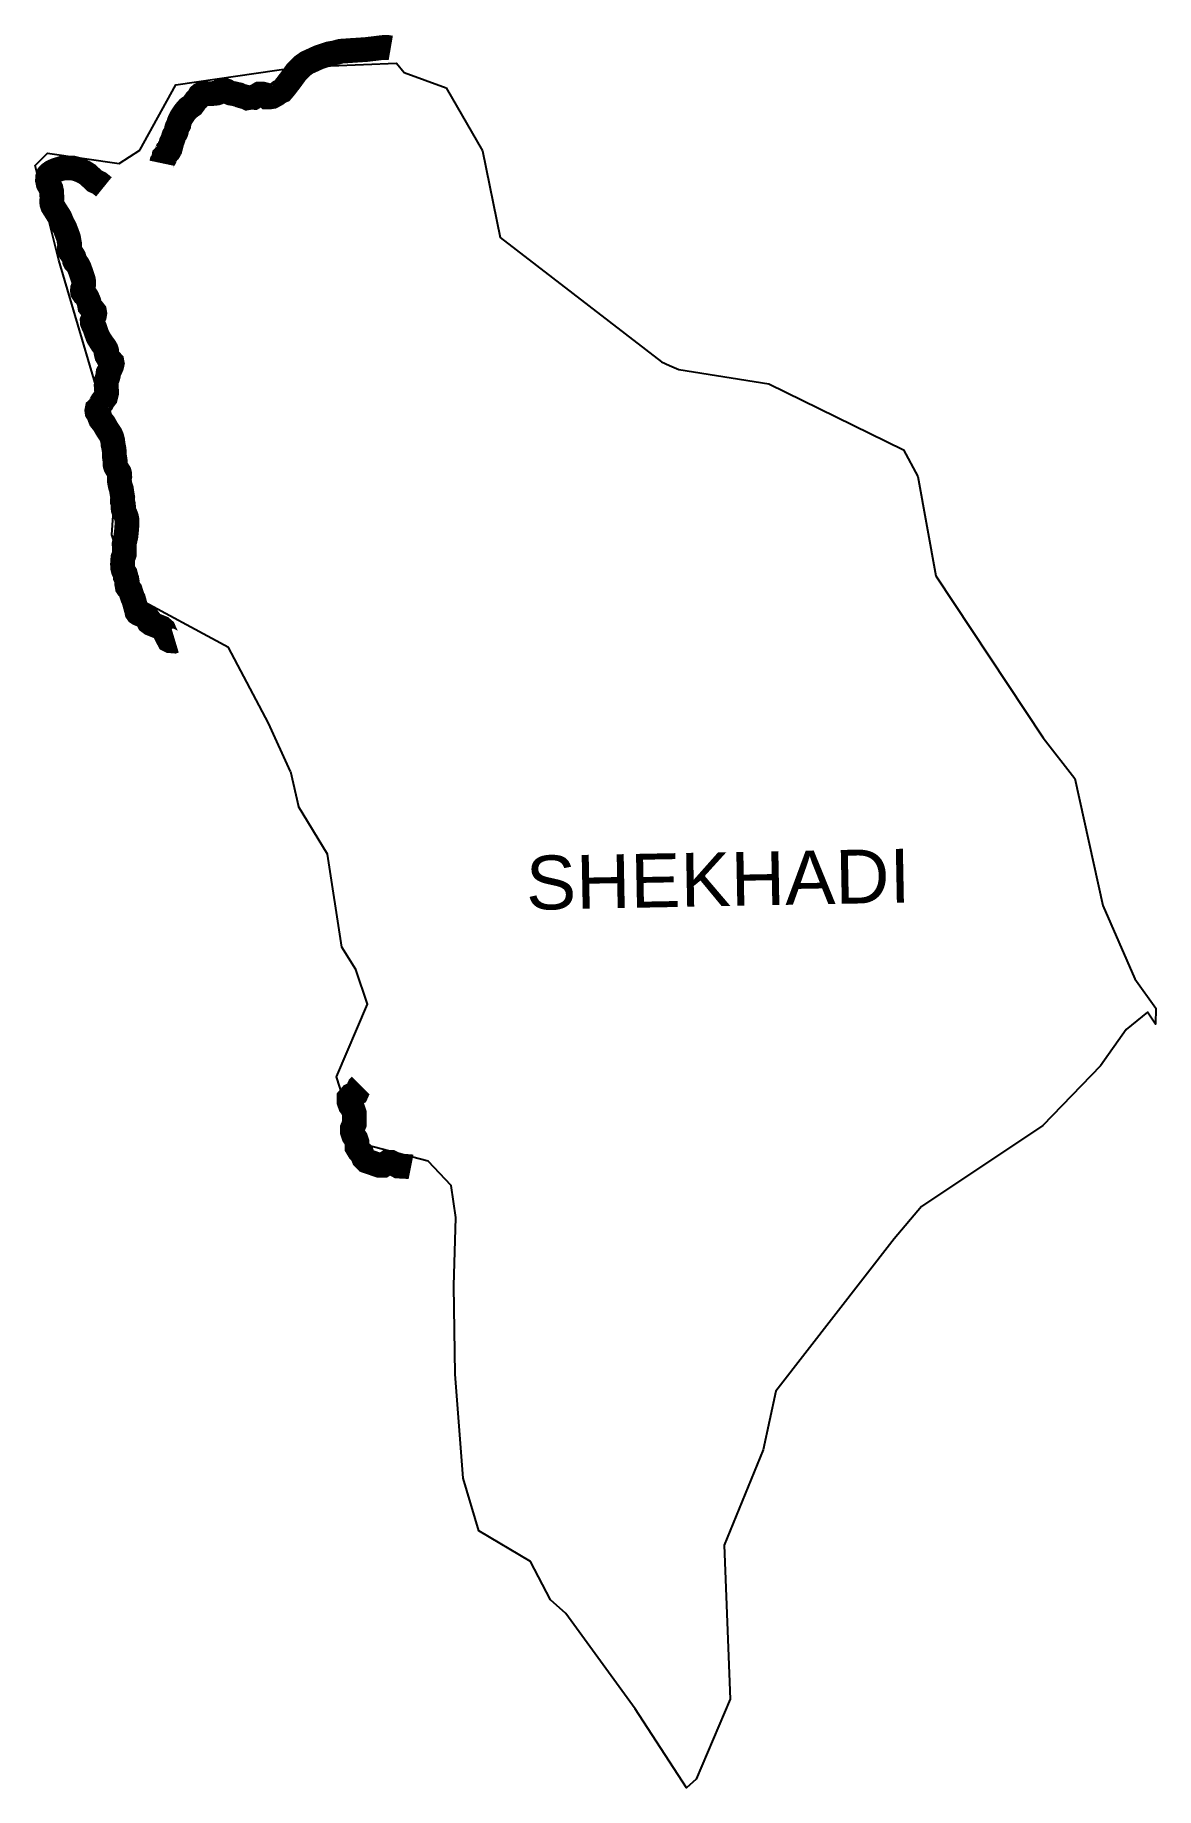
# Model space of a CAD drawing. Header units: metres. Extents: x 285346 to 287610, y 2002789 to 2006328.
import ezdxf

# ---------------------------------------------------------------- set-up
doc = ezdxf.new("R2010")
doc.units = ezdxf.units.M
doc.header["$MEASUREMENT"] = 0
for name, color, linetype in [('UNPROTECTED', 130, 'Continuous'), ('village', 3, 'Continuous'), ('VILLAGE NAME', 250, 'Continuous')]:
    doc.layers.add(name, color=color, linetype=linetype)
doc.styles.get("Standard").update_dxf_attribs({"font": 'arial.ttf'})

msp = doc.modelspace()

# ---------------------------------------------------------------- linework, layer by layer
at = {"layer": 'UNPROTECTED', "const_width": 50, "flags": 128}
for points in [[(286064.8, 2006302), (286059, 2006303), (286049.9, 2006303), (286035.8, 2006301.3), (286015, 2006298.8), (285986.3, 2006296.9), (285971.8, 2006295.9), (285964, 2006295.4), (285951, 2006292), (285940.4, 2006290.2), (285919.5, 2006283.2), (285903.4, 2006275.8), (285895.6, 2006272.3), (285887.6, 2006266.7), (285879.2, 2006258.4), (285873.7, 2006252.9), (285863, 2006238.1), (285852.8, 2006224.9), (285849.8, 2006221), (285845, 2006215.4), (285839.9, 2006213.3), (285834.4, 2006208.9), (285830.1, 2006206.5), (285825.3, 2006203.9), (285820.1, 2006203.1), (285814.8, 2006203.2), (285812.7, 2006204.9), (285808.5, 2006208.2), (285805.5, 2006209), (285799.4, 2006208.8), (285795.3, 2006206.4), (285791, 2006203.9), (285788, 2006202.1), (285781.5, 2006202.4), (285775.3, 2006201.3), (285773.1, 2006202.4), (285766.5, 2006204.2), (285761.2, 2006205.7), (285757.6, 2006207.6), (285753, 2006208.5), (285749.2, 2006209.5), (285745.8, 2006210.1), (285742, 2006210.7), (285738.2, 2006212.3), (285732.3, 2006215.5), (285729.7, 2006216.4), (285726.9, 2006216.5), (285723.6, 2006216.1), (285721.3, 2006215.1), (285718.6, 2006213.2), (285716.1, 2006211.8), (285713.4, 2006210.9), (285710, 2006210.4), (285700.9, 2006209.6), (285696.3, 2006209.7), (285692.3, 2006209.9), (285688.1, 2006210), (285684.8, 2006209.3), (285681, 2006207.9), (285679.1, 2006206.3), (285677.7, 2006203.6), (285676.1, 2006200.7), (285674.5, 2006199), (285671.6, 2006196.5), (285669.9, 2006194.1), (285667.9, 2006191.3), (285666.3, 2006189.2), (285664.1, 2006186.1), (285662, 2006184.7), (285659.2, 2006182.7), (285655.9, 2006180.4), (285652.4, 2006176.8), (285647.6, 2006170.7), (285644.1, 2006165.4), (285641.3, 2006161.1), (285639, 2006156.6), (285637.4, 2006152.7), (285637, 2006151.3), (285636.9, 2006148.8), (285636.8, 2006147.4), (285636.2, 2006146.3), (285634.7, 2006144.8), (285633.3, 2006142.3), (285632.4, 2006139.5), (285632.1, 2006136.9), (285631.9, 2006134.6), (285631.3, 2006132.4), (285630.4, 2006130.4), (285629.1, 2006128.8), (285626.9, 2006125.2), (285626, 2006122.9), (285625.2, 2006118.8), (285624.6, 2006116.9), (285623.1, 2006114.5), (285622.2, 2006112.4), (285621.5, 2006111), (285621.2, 2006108.9), (285621.4, 2006106.6), (285620.8, 2006104.3), (285619.6, 2006102.8), (285617.9, 2006100.9), (285617.6, 2006099.8), (285617.7, 2006098), (285617.8, 2006095.6), (285616.9, 2006094), (285615.4, 2006092.8), (285613.4, 2006091.8), (285612, 2006091.1), (285611.3, 2006089.4), (285611, 2006087.1), (285610.3, 2006085.3), (285608.7, 2006084.5), (285606.8, 2006082.6), (285606.3, 2006079.3), (285605.8, 2006076.1), (285604.5, 2006073.9), (285602.5, 2006071.2), (285602.1, 2006069.3)], [(285485.5, 2006021.5), (285481.8, 2006024.5), (285476.3, 2006029), (285466, 2006033.8), (285460.3, 2006039.5), (285453.6, 2006046.1), (285444.5, 2006051.7), (285432.7, 2006057), (285423.3, 2006059.4), (285417.3, 2006059.8), (285407.3, 2006059.6), (285401.1, 2006059), (285395.5, 2006057.3), (285387.4, 2006054.7), (285380.1, 2006051.2), (285375.8, 2006048.1), (285373.2, 2006045.3), (285371.8, 2006040.6), (285371.5, 2006034.6), (285373, 2006027.7), (285376.8, 2006021), (285378.7, 2006017.5), (285379.8, 2006012.3), (285380.1, 2006006), (285380.6, 2005998.3), (285379.9, 2005992.7), (285380.3, 2005987.9), (285382.2, 2005982.3), (285387, 2005974.8), (285390.9, 2005968.6), (285393.9, 2005963.9), (285396.4, 2005960), (285399.6, 2005952.4), (285401.9, 2005946.9), (285406.5, 2005938.7), (285410.9, 2005927.1), (285414, 2005918.5), (285415.4, 2005910.4), (285416.2, 2005905.8), (285416.1, 2005903.1), (285415.8, 2005900.1), (285415.5, 2005897.5), (285415.7, 2005894.7), (285416.9, 2005891.4), (285419, 2005888.4), (285421, 2005885.5), (285423, 2005882.6), (285424.9, 2005879.3), (285425.8, 2005876), (285426.2, 2005872.4), (285427.4, 2005870), (285430, 2005867.4), (285432.6, 2005863.9), (285435.4, 2005858.6), (285437.2, 2005853.7), (285438.6, 2005850), (285440.1, 2005845.7), (285442.1, 2005839.5), (285443.8, 2005834.6), (285444.7, 2005829.7), (285444.7, 2005825.5), (285443.6, 2005818.9), (285442.4, 2005815.7), (285442, 2005812.2), (285442.4, 2005809.3), (285445.1, 2005805.3), (285448.3, 2005802.9), (285451.4, 2005798.3), (285453.5, 2005793.4), (285455.3, 2005789.1), (285455.8, 2005786.4), (285456.2, 2005784), (285456.8, 2005780.6), (285460.3, 2005776.2), (285463.6, 2005773), (285466.5, 2005769.3), (285467, 2005766.1), (285466.3, 2005761.7), (285465.1, 2005758.8), (285464, 2005756.4), (285462.7, 2005753.3), (285461.8, 2005751.2), (285461.9, 2005748.1), (285464.3, 2005742), (285467.2, 2005736), (285469, 2005730.6), (285472.2, 2005721.3), (285474.8, 2005716.1), (285478.1, 2005710.9), (285481.8, 2005705), (285487.2, 2005698), (285489.8, 2005693.5), (285490.8, 2005690.6), (285491, 2005687.6), (285490.3, 2005684.4), (285491.1, 2005680.9), (285494, 2005676), (285495.4, 2005673.7), (285499.5, 2005670), (285501.8, 2005667.5), (285502.3, 2005664.8), (285501.3, 2005660.3), (285498.7, 2005654.3), (285495.2, 2005648.2), (285493.8, 2005645.7), (285493.5, 2005643.3), (285494, 2005639.6), (285493.1, 2005636.3), (285491.2, 2005632.8), (285490.3, 2005629.8), (285490.2, 2005626), (285490, 2005620.4), (285490.4, 2005614.3), (285490.8, 2005609.5), (285491, 2005606.2), (285490.1, 2005602.2), (285489.5, 2005599.7), (285488.7, 2005596.7), (285486.1, 2005593.4), (285482.8, 2005589.1), (285481.8, 2005586.5), (285480.6, 2005585.1), (285479.6, 2005583.9), (285478.6, 2005581.9), (285477.6, 2005579.5), (285476.5, 2005577), (285474.8, 2005574.4), (285473.3, 2005573.7), (285471.7, 2005572.3), (285471.2, 2005569.8), (285471.6, 2005567.1), (285474.1, 2005563.5), (285476.3, 2005560.2), (285477.2, 2005557.4), (285477.3, 2005554.9), (285478.5, 2005551.9), (285481.9, 2005547.7), (285485.8, 2005542.8), (285488.3, 2005538.3), (285491, 2005533.4), (285495.9, 2005525.8), (285499.3, 2005520.7), (285501.6, 2005515.2), (285503.2, 2005508.6), (285503.9, 2005501.4), (285505.6, 2005493.6), (285506.5, 2005486.1), (285506.8, 2005478), (285506.9, 2005474), (285507.9, 2005470.8), (285508.5, 2005466.8), (285508.1, 2005463.5), (285508.2, 2005459.5), (285509.3, 2005456.3), (285510.9, 2005453.7), (285513.4, 2005449.5), (285516.6, 2005444.3), (285517.4, 2005441), (285517.5, 2005436.7), (285517, 2005434.3), (285516.5, 2005431.6), (285516.9, 2005426.2), (285518.2, 2005419), (285520.9, 2005410.5), (285521.5, 2005405.5), (285522.5, 2005399.4), (285523.4, 2005394.5), (285522.9, 2005389.8), (285522.8, 2005385.7), (285523.2, 2005384.2), (285524.3, 2005381.9), (285524.8, 2005379.7), (285525, 2005376.7), (285524.4, 2005374.8), (285524.1, 2005372.9), (285524.4, 2005370.4), (285525.4, 2005367.3), (285526.7, 2005364.5), (285529.1, 2005359.4), (285531, 2005354.1), (285531.8, 2005350.1), (285531.9, 2005346.3), (285532.1, 2005340.8), (285531.6, 2005333.9), (285531, 2005326.3), (285529.8, 2005315.6), (285527.5, 2005305.7), (285526.3, 2005300.4), (285526.5, 2005294.9), (285526.5, 2005285.7), (285526.5, 2005279.6), (285524.7, 2005274.6), (285523.8, 2005271.9), (285523.4, 2005266.2), (285523, 2005260), (285523.2, 2005253.4), (285524.6, 2005247.5), (285526.6, 2005243), (285528.7, 2005239.9), (285529.3, 2005237.7), (285529.2, 2005235.9), (285529.1, 2005233.3), (285529.8, 2005231.8), (285531, 2005229.7), (285531.9, 2005228.2), (285532.3, 2005225.8), (285532, 2005223.4), (285531.6, 2005220), (285532.2, 2005216.8), (285532.7, 2005213.9), (285534, 2005212), (285536.8, 2005209.3), (285538.9, 2005206.4), (285540.5, 2005200.9), (285542.2, 2005195.8), (285543.5, 2005191.9), (285545.4, 2005188.6), (285546.3, 2005185.2), (285547.3, 2005181.4), (285548.7, 2005176.5), (285549.6, 2005173.3), (285550.3, 2005170.5), (285551.6, 2005165.7), (285552.1, 2005163.1), (285553.5, 2005161.1), (285556.2, 2005159.4), (285559.9, 2005158.1), (285565.8, 2005156), (285572.6, 2005152.7), (285574.4, 2005150.4), (285574.6, 2005148.1), (285574.9, 2005145.2), (285576.2, 2005142.8), (285580.5, 2005139.6), (285588, 2005136.6), (285596.7, 2005133.2), (285602.1, 2005131), (285606.2, 2005127.5), (285609.2, 2005120.4), (285613.9, 2005111.3), (285616.6, 2005106.3), (285619, 2005105.1), (285622.9, 2005104.8), (285627.5, 2005104.4), (285629.5, 2005105)], [(286003.9, 2004207.1), (286001.2, 2004204.4), (285995.7, 2004192), (285985.3, 2004187.2), (285980.5, 2004181.6), (285980.5, 2004174), (285983.1, 2004166.8), (285988.1, 2004160.2), (285991.3, 2004150.6), (285991.3, 2004140.6), (285991.3, 2004130), (285987.4, 2004121), (285987.4, 2004113.2), (285989.9, 2004105.6), (285994.3, 2004099.1), (285996.8, 2004091.3), (285996.8, 2004082), (286001, 2004074.9), (286005.9, 2004070.5), (286010, 2004060.6), (286015.7, 2004054.7), (286025.9, 2004051.2), (286033.9, 2004048.4), (286042, 2004045.6), (286049.1, 2004045.6), (286055.2, 2004049.8), (286058.4, 2004052), (286064.8, 2004052), (286070.6, 2004049.1), (286075.1, 2004046.9), (286080, 2004044.3), (286103.2, 2004043.1), (286105.7, 2004042.6)]]:
    msp.add_lwpolyline(points, dxfattribs=at)
at = {"layer": 'village'}
msp.add_lwpolyline([(285862.5, 2004840.9), (285878.1, 2004770.5)], dxfattribs=at)
for points in [[(285862.5, 2004840.9, 0), (285817.7, 2004938.6, 0), (285737.2, 2005091.6, 0), (285542.6, 2005196.3, 0), (285501.2, 2005318.7, 0), (285508.4, 2005416.8, 0), (285503.8, 2005502.2, 0), (285394.3, 2005873.3, 0), (285346.9, 2006064.9, 0), (285371.6, 2006089.3, 0), (285516.3, 2006069, 0), (285558.3, 2006095.6, 0), (285630.9, 2006227.3, 0), (285876.2, 2006263.4, 0), (286076.4, 2006271.1, 0), (286091.8, 2006252.5, 0), (286176.4, 2006221.5, 0), (286249.8, 2006094.1, 0), (286286, 2005919.1, 0), (286611.5, 2005668.1, 0), (286627.7, 2005660.6, 0), (286646.3, 2005653, 0), (286828.3, 2005624, 0), (287100.2, 2005490.6, 0), (287129.3, 2005436.4, 0), (287165.9, 2005235.8, 0), (287382.1, 2004908.7, 0), (287446.4, 2004826.9, 0), (287503, 2004570.7, 0), (287567.7, 2004422.5, 0), (287610.1, 2004363, 0)], [(287610.1, 2004363, 0), (287609.1, 2004330.8, 0), (287593.2, 2004354.7, 0), (287550.1, 2004319.9, 0), (287497.9, 2004246.8, 0), (287381.5, 2004125.9, 0), (287136.8, 2003962.3, 0), (287081.5, 2003897, 0), (286842.3, 2003589.7, 0), (286816.7, 2003471.6, 0), (286737.9, 2003279.1, 0), (286749.9, 2002968.1, 0), (286681.7, 2002806.1, 0), (286662.3, 2002788.6, 0), (286558.6, 2002948.3, 0), (286418, 2003141, 0), (286387.7, 2003168.1, 0), (286346.8, 2003245.8, 0), (286242.6, 2003307.5, 0), (286210.8, 2003413.9, 0), (286195, 2003624.2, 0), (286191.9, 2003802.6, 0), (286196.3, 2003940.2, 0), (286186.5, 2004005.2, 0), (286140.3, 2004053.9, 0), (285998.2, 2004091.2, 0), (285955.1, 2004224.2, 0), (286017.8, 2004371.2, 0), (285994.1, 2004441.4, 0), (285965.7, 2004486.5, 0), (285937.1, 2004674.4, 0), (285878.1, 2004770.5, 0)]]:
    msp.add_polyline3d(points, dxfattribs=at)

# ---------------------------------------------------------------- texts
at = {"layer": 'VILLAGE NAME', "insert": (286336.6, 2004670.3), "char_height": 108.748, "attachment_point": 1, "rotation": 1.1028}
msp.add_mtext_dynamic_manual_height_columns('{\\fArial|b0|i0|c0|p34;SHEKHADI}', width=726.929, gutter_width=543.7, heights=[0], dxfattribs=at)

doc.saveas('drawing.dxf')
